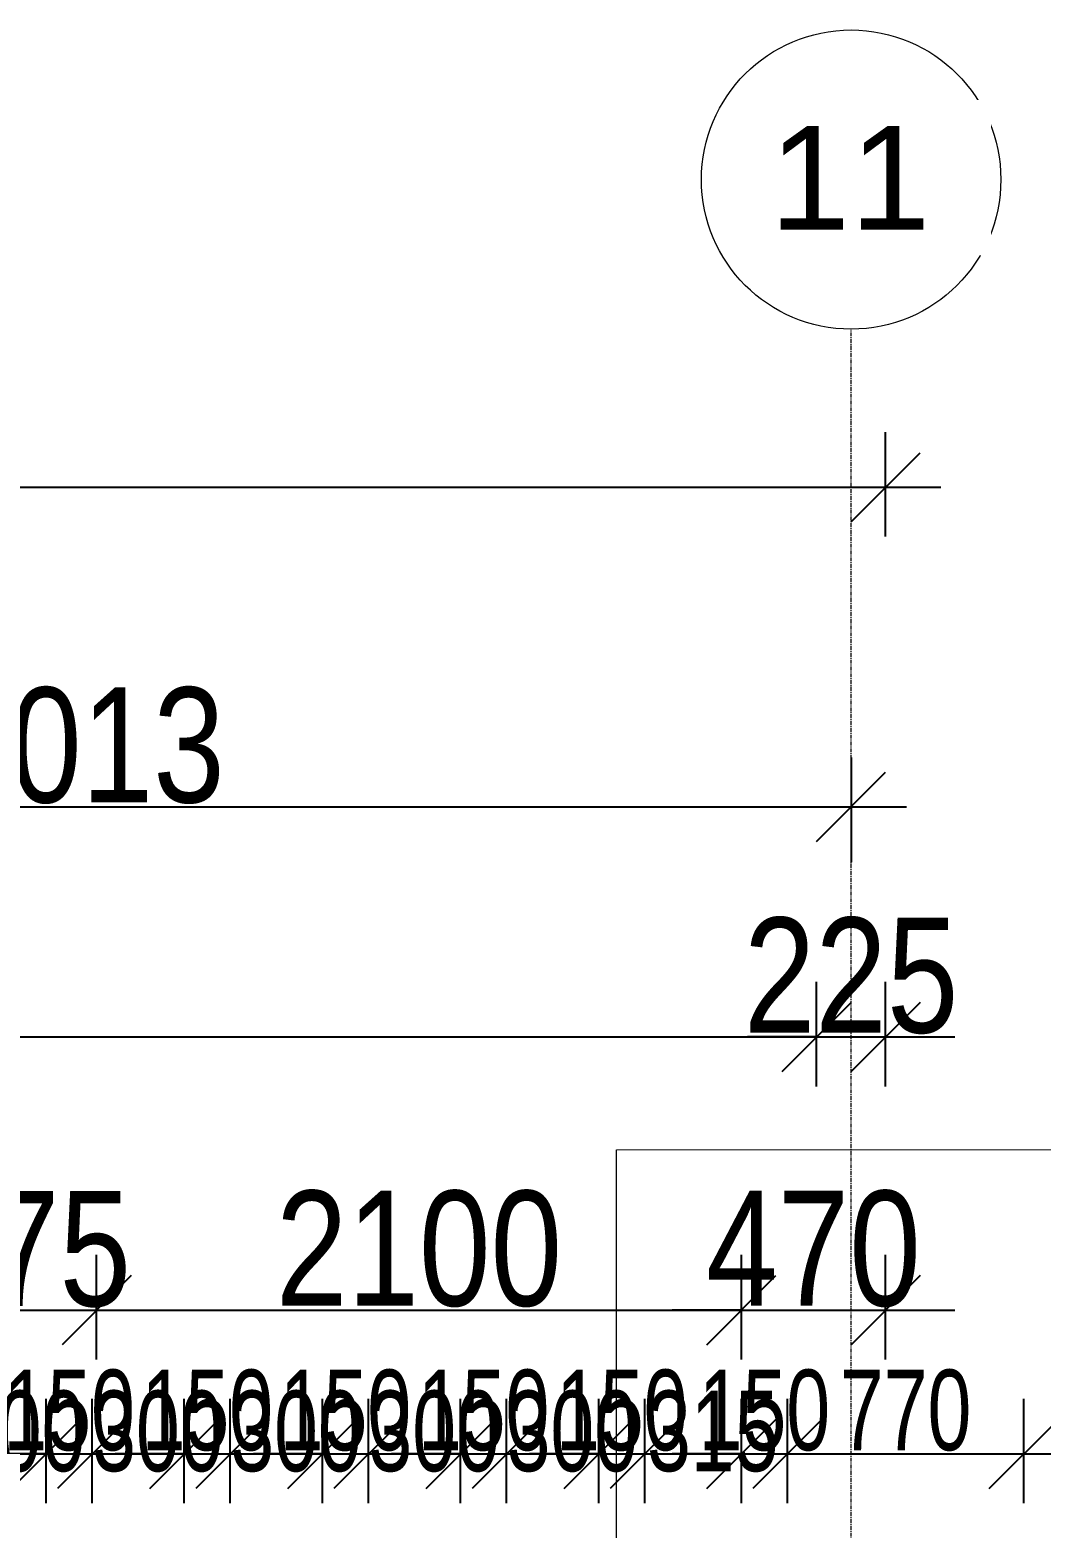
# Model space of a CAD drawing. Header units: millimetres. Extents: x -35190 to 411743, y -233114 to 23872.
# Drawn here: x 285989 to 289282, y 13386 to 18267 of the extents above; entities that cross this region are included whole.
import ezdxf

# ---------------------------------------------------------------- set-up
doc = ezdxf.new("R2010")
doc.units = ezdxf.units.MM
doc.linetypes.add('Grid Line', pattern=[22.225, 12.7, -3.175, 3.175, -3.175])
for name, color, linetype, lineweight in [('A-ANNO-DIMS', 211, 'Continuous', 9), ('G-ANNO-TEXT', 231, 'Continuous', 9), ('S-GRID', 1, 'Continuous', 9), ('S-GRID-IDEN', 1, 'Continuous', 9)]:
    doc.layers.add(name, color=color, linetype=linetype, lineweight=lineweight)
doc.styles.add('Arial_2', font='arial.ttf', dxfattribs={"height": 337.5})
doc.styles.add('Arial_3', font='arial.ttf', dxfattribs={"width": 0.8, "height": 375})
doc.styles.add('Arial_8', font='arial.ttf', dxfattribs={"width": 0.7, "height": 262.5})
doc.dimstyles.new('main_4_5mm', dxfattribs={"dimscale": 304.8, "dimtxt": 382.597275, "dimasz": 0.738189, "dimexe": 0.590551, "dimexo": 0.0625, "dimgap": 0.024606, "dimtad": 1, "dimdec": 0, "dimzin": 0, "dimdsep": 46, "dimtxsty": 'Arial_3', "dimblk1": 'OBLIQUE', "dimblk2": 'OBLIQUE', "dimsah": 1, "dimcen": 0.09, "dimdle": 0.590551, "dimazin": 0, "dimtfac": 1, "dimtdec": 4, "dimtix": 1, "dimtmove": 0, "dimatfit": 3, "dimfxl": 0.590551, "dimfxlon": 1, "dimtvp": 1, "dimtolj": 1, "dimtzin": 0, "dimarcsym": 2})
doc.dimstyles.new('small_3_0mm', dxfattribs={"dimscale": 304.8, "dimtxt": 191.298637, "dimasz": 0.738189, "dimexe": 0.590551, "dimexo": 0.0625, "dimgap": 0.024606, "dimtad": 1, "dimdec": 0, "dimzin": 0, "dimdsep": 46, "dimtxsty": 'Arial_8', "dimblk1": 'OBLIQUE', "dimblk2": 'OBLIQUE', "dimsah": 1, "dimcen": 0.09, "dimdle": 0.590551, "dimazin": 0, "dimtfac": 1, "dimtdec": 4, "dimtix": 1, "dimtmove": 0, "dimatfit": 3, "dimfxl": 0.590551, "dimfxlon": 1, "dimtvp": 1, "dimtolj": 1, "dimtzin": 0, "dimarcsym": 2})
doc.dimstyles.new('small_3_0mm_1', dxfattribs={"dimscale": 304.8, "dimtxt": 191.298637, "dimasz": 0.738189, "dimexe": 0.590551, "dimexo": 0.0625, "dimgap": 0.024606, "dimtad": 1, "dimdec": 0, "dimzin": 0, "dimdsep": 46, "dimtxsty": 'Arial_8', "dimblk1": 'OBLIQUE', "dimblk2": 'OBLIQUE', "dimsah": 1, "dimcen": 0.09, "dimdle": 0.590551, "dimazin": 0, "dimtfac": 1, "dimtdec": 4, "dimtix": 1, "dimtmove": 1, "dimatfit": 3, "dimfxl": 0.590551, "dimfxlon": 1, "dimtvp": 1, "dimtolj": 1, "dimtzin": 0, "dimarcsym": 2})

# ---------------------------------------------------------------- blocks, each defined once
blk = doc.blocks.new('Grid - M_Grid Head - Circle-24584-SECOND FLOOR')
at = {"layer": 'S-GRID-IDEN'}
blk.add_circle((0, 0), 6.5, dxfattribs=at)
blk = doc.blocks.new('_Oblique')
at = {"color": 0, "linetype": 'ByBlock', "lineweight": -2}
blk.add_line((-0.5, -0.5), (0.5, 0.5), dxfattribs=at)
blk = doc.blocks.new('*D5217')
at = {"layer": 'A-ANNO-DIMS', "color": 0, "lineweight": -2, "transparency": 16777216}
for p, q in [((285730.9, 13934.8), (285730.9, 14275.7)), ((286205.9, 13934.8), (286205.9, 14275.7)), ((285730.9, 14095.7), (285505.9, 14095.7)), ((285730.9, 14095.7), (286205.9, 14095.7)), ((286205.9, 14095.7), (286430.9, 14095.7))]:
    blk.add_line(p, q, dxfattribs=at)
at = {"layer": 'Defpoints', "color": 0, "transparency": 16777216}
for p in [(286205.9, 14095.7), (285730.9, 13915.7), (286205.9, 13915.7)]:
    blk.add_point(p, dxfattribs=at)
at = {"layer": 'A-ANNO-DIMS', "color": 0, "lineweight": -2, "transparency": 16777216, "xscale": 224.9999999999999, "yscale": 224.9999999999999, "zscale": 224.9999999999999}
blk.add_blockref('_Oblique', (285730.9, 14095.7), dxfattribs=at)
at = {"layer": 'A-ANNO-DIMS', "color": 0, "lineweight": -2, "transparency": 16777216, "xscale": 224.9999999999999, "yscale": 224.9999999999999, "zscale": 224.9999999999999, "rotation": 180}
blk.add_blockref('_Oblique', (286205.9, 14095.7), dxfattribs=at)
at = {"layer": 'A-ANNO-DIMS', "color": 0, "transparency": 16777216, "insert": (285968.4, 14293.9), "char_height": 375, "width": 826.41, "attachment_point": 5, "style": 'Arial_3'}
blk.add_mtext('\\A1;475', dxfattribs=at)
blk = doc.blocks.new('*D5070')
at = {"layer": 'A-ANNO-DIMS', "color": 0, "lineweight": -2, "transparency": 16777216}
for p, q in [((286205.9, 13934.8), (286205.9, 14275.7)), ((288305.9, 13934.8), (288305.9, 14275.7)), ((286025.9, 14095.7), (288485.9, 14095.7))]:
    blk.add_line(p, q, dxfattribs=at)
at = {"layer": 'Defpoints', "color": 0, "transparency": 16777216}
for p in [(288305.9, 14095.7), (286205.9, 13915.7), (288305.9, 13915.7)]:
    blk.add_point(p, dxfattribs=at)
at = {"layer": 'A-ANNO-DIMS', "color": 0, "lineweight": -2, "transparency": 16777216, "xscale": 224.9999999999999, "yscale": 224.9999999999999, "zscale": 224.9999999999999, "rotation": 180}
blk.add_blockref('_Oblique', (286205.9, 14095.7), dxfattribs=at)
at = {"layer": 'A-ANNO-DIMS', "color": 0, "lineweight": -2, "transparency": 16777216, "xscale": 224.9999999999999, "yscale": 224.9999999999999, "zscale": 224.9999999999999}
blk.add_blockref('_Oblique', (288305.9, 14095.7), dxfattribs=at)
at = {"layer": 'A-ANNO-DIMS', "color": 0, "transparency": 16777216, "insert": (287255.9, 14294.7), "char_height": 375, "width": 1101.88, "attachment_point": 5, "style": 'Arial_3'}
blk.add_mtext('\\A1;2100', dxfattribs=at)
blk = doc.blocks.new('*D5071')
at = {"layer": 'A-ANNO-DIMS', "color": 0, "lineweight": -2, "transparency": 16777216}
for p, q in [((288305.9, 13934.8), (288305.9, 14275.7)), ((288775.9, 13934.8), (288775.9, 14275.7)), ((288305.9, 14095.7), (288080.9, 14095.7)), ((288305.9, 14095.7), (288775.9, 14095.7)), ((288775.9, 14095.7), (289000.9, 14095.7))]:
    blk.add_line(p, q, dxfattribs=at)
at = {"layer": 'Defpoints', "color": 0, "transparency": 16777216}
for p in [(288775.9, 14095.7), (288305.9, 13915.7), (288775.9, 13915.7)]:
    blk.add_point(p, dxfattribs=at)
at = {"layer": 'A-ANNO-DIMS', "color": 0, "lineweight": -2, "transparency": 16777216, "xscale": 224.9999999999999, "yscale": 224.9999999999999, "zscale": 224.9999999999999}
blk.add_blockref('_Oblique', (288305.9, 14095.7), dxfattribs=at)
at = {"layer": 'A-ANNO-DIMS', "color": 0, "lineweight": -2, "transparency": 16777216, "xscale": 224.9999999999999, "yscale": 224.9999999999999, "zscale": 224.9999999999999, "rotation": 180}
blk.add_blockref('_Oblique', (288775.9, 14095.7), dxfattribs=at)
at = {"layer": 'A-ANNO-DIMS', "color": 0, "transparency": 16777216, "insert": (288540.9, 14294.7), "char_height": 375, "width": 826.41, "attachment_point": 5, "style": 'Arial_3'}
blk.add_mtext('\\A1;470', dxfattribs=at)
blk = doc.blocks.new('*D5079')
at = {"layer": 'A-ANNO-DIMS', "color": 0, "lineweight": -2, "transparency": 16777216}
for p, q in [((278750.9, 14824.9), (278750.9, 15165.9)), ((288550.9, 14824.9), (288550.9, 15165.9)), ((278570.9, 14985.9), (288730.9, 14985.9))]:
    blk.add_line(p, q, dxfattribs=at)
at = {"layer": 'Defpoints', "color": 0, "transparency": 16777216}
for p in [(288550.9, 14985.9), (278750.9, 14805.9), (288550.9, 14805.9)]:
    blk.add_point(p, dxfattribs=at)
at = {"layer": 'A-ANNO-DIMS', "color": 0, "lineweight": -2, "transparency": 16777216, "xscale": 224.9999999999999, "yscale": 224.9999999999999, "zscale": 224.9999999999999, "rotation": 180}
blk.add_blockref('_Oblique', (278750.9, 14985.9), dxfattribs=at)
at = {"layer": 'A-ANNO-DIMS', "color": 0, "lineweight": -2, "transparency": 16777216, "xscale": 224.9999999999999, "yscale": 224.9999999999999, "zscale": 224.9999999999999}
blk.add_blockref('_Oblique', (288550.9, 14985.9), dxfattribs=at)
at = {"layer": 'A-ANNO-DIMS', "color": 0, "transparency": 16777216, "insert": (283650.9, 15184.8), "char_height": 375, "width": 1101.88, "attachment_point": 5, "style": 'Arial_3'}
blk.add_mtext('\\A1;9800', dxfattribs=at)
blk = doc.blocks.new('*D5080')
at = {"layer": 'A-ANNO-DIMS', "color": 0, "lineweight": -2, "transparency": 16777216}
for p, q in [((288550.9, 14824.9), (288550.9, 15165.9)), ((288775.9, 14824.9), (288775.9, 15165.9)), ((288550.9, 14985.9), (288325.9, 14985.9)), ((288550.9, 14985.9), (288775.9, 14985.9)), ((288775.9, 14985.9), (289000.9, 14985.9))]:
    blk.add_line(p, q, dxfattribs=at)
at = {"layer": 'Defpoints', "color": 0, "transparency": 16777216}
for p in [(288775.9, 14985.9), (288550.9, 14805.9), (288775.9, 14805.9)]:
    blk.add_point(p, dxfattribs=at)
at = {"layer": 'A-ANNO-DIMS', "color": 0, "lineweight": -2, "transparency": 16777216, "xscale": 224.9999999999999, "yscale": 224.9999999999999, "zscale": 224.9999999999999}
blk.add_blockref('_Oblique', (288550.9, 14985.9), dxfattribs=at)
at = {"layer": 'A-ANNO-DIMS', "color": 0, "lineweight": -2, "transparency": 16777216, "xscale": 224.9999999999999, "yscale": 224.9999999999999, "zscale": 224.9999999999999, "rotation": 180}
blk.add_blockref('_Oblique', (288775.9, 14985.9), dxfattribs=at)
at = {"layer": 'A-ANNO-DIMS', "color": 0, "transparency": 16777216, "insert": (288663.4, 15184.8), "char_height": 375, "width": 826.41, "attachment_point": 5, "style": 'Arial_3'}
blk.add_mtext('\\A1;225', dxfattribs=at)
blk = doc.blocks.new('*D5090')
at = {"layer": 'A-ANNO-DIMS', "color": 0, "lineweight": -2, "transparency": 16777216}
for p, q in [((283650.9, 15896.8), (283650.9, 15555.9)), ((288663.4, 15896.8), (288663.4, 15555.9)), ((283470.9, 15735.9), (288843.4, 15735.9))]:
    blk.add_line(p, q, dxfattribs=at)
at = {"layer": 'Defpoints', "color": 0, "transparency": 16777216}
for p in [(283650.9, 15915.9), (288663.4, 15915.9), (288663.4, 15735.9)]:
    blk.add_point(p, dxfattribs=at)
at = {"layer": 'A-ANNO-DIMS', "color": 0, "lineweight": -2, "transparency": 16777216, "xscale": 224.9999999999999, "yscale": 224.9999999999999, "zscale": 224.9999999999999, "rotation": 180}
blk.add_blockref('_Oblique', (283650.9, 15735.9), dxfattribs=at)
at = {"layer": 'A-ANNO-DIMS', "color": 0, "lineweight": -2, "transparency": 16777216, "xscale": 224.9999999999999, "yscale": 224.9999999999999, "zscale": 224.9999999999999}
blk.add_blockref('_Oblique', (288663.4, 15735.9), dxfattribs=at)
at = {"layer": 'A-ANNO-DIMS', "color": 0, "transparency": 16777216, "insert": (286157.1, 15934.9), "char_height": 375, "width": 1101.88, "attachment_point": 5, "style": 'Arial_3'}
blk.add_mtext('\\A1;5013', dxfattribs=at)
blk = doc.blocks.new('*D5091')
at = {"layer": 'A-ANNO-DIMS', "color": 0, "lineweight": -2, "transparency": 16777216}
for p, q in [((236500.9, 16616.3), (236500.9, 16957.3)), ((288775.9, 16616.3), (288775.9, 16957.3)), ((236320.9, 16777.3), (288955.9, 16777.3))]:
    blk.add_line(p, q, dxfattribs=at)
at = {"layer": 'Defpoints', "color": 0, "transparency": 16777216}
for p in [(288775.9, 16777.3), (236500.9, 16597.3), (288775.9, 16597.3)]:
    blk.add_point(p, dxfattribs=at)
at = {"layer": 'A-ANNO-DIMS', "color": 0, "lineweight": -2, "transparency": 16777216, "xscale": 224.9999999999999, "yscale": 224.9999999999999, "zscale": 224.9999999999999, "rotation": 180}
blk.add_blockref('_Oblique', (236500.9, 16777.3), dxfattribs=at)
at = {"layer": 'A-ANNO-DIMS', "color": 0, "lineweight": -2, "transparency": 16777216, "xscale": 224.9999999999999, "yscale": 224.9999999999999, "zscale": 224.9999999999999}
blk.add_blockref('_Oblique', (288775.9, 16777.3), dxfattribs=at)
at = {"layer": 'A-ANNO-DIMS', "color": 0, "transparency": 16777216, "insert": (262638.4, 16976.3), "char_height": 375, "width": 1377.35, "attachment_point": 5, "style": 'Arial_3'}
blk.add_mtext('\\A1;52275', dxfattribs=at)
blk = doc.blocks.new('*D5683')
at = {"layer": 'A-ANNO-DIMS', "color": 0, "lineweight": -2, "transparency": 16777216}
for p, q in [((285741.3, 13466.3), (285741.3, 13807.2)), ((286041.3, 13466.3), (286041.3, 13807.2)), ((285561.3, 13627.2), (286221.3, 13627.2))]:
    blk.add_line(p, q, dxfattribs=at)
at = {"layer": 'Defpoints', "color": 0, "transparency": 16777216}
for p in [(286041.3, 13627.2), (285741.3, 13447.2), (286041.3, 13447.2)]:
    blk.add_point(p, dxfattribs=at)
at = {"layer": 'A-ANNO-DIMS', "color": 0, "lineweight": -2, "transparency": 16777216, "xscale": 224.9999999999999, "yscale": 224.9999999999999, "zscale": 224.9999999999999, "rotation": 180}
blk.add_blockref('_Oblique', (285741.3, 13627.2), dxfattribs=at)
at = {"layer": 'A-ANNO-DIMS', "color": 0, "lineweight": -2, "transparency": 16777216, "xscale": 224.9999999999999, "yscale": 224.9999999999999, "zscale": 224.9999999999999}
blk.add_blockref('_Oblique', (286041.3, 13627.2), dxfattribs=at)
at = {"layer": 'A-ANNO-DIMS', "color": 0, "transparency": 16777216, "insert": (285741.2, 13833.5), "char_height": 262.5, "width": 360.23, "attachment_point": 1, "line_spacing_factor": 0.941778, "style": 'Arial_8'}
blk.add_mtext('\\A1;300', dxfattribs=at)
blk = doc.blocks.new('*D5684')
at = {"layer": 'A-ANNO-DIMS', "color": 0, "lineweight": -2, "transparency": 16777216}
for p, q in [((286041.3, 13466.3), (286041.3, 13807.2)), ((286191.3, 13466.3), (286191.3, 13807.2)), ((286041.3, 13627.2), (285816.3, 13627.2)), ((286041.3, 13627.2), (286191.3, 13627.2)), ((286191.3, 13627.2), (286416.3, 13627.2))]:
    blk.add_line(p, q, dxfattribs=at)
at = {"layer": 'Defpoints', "color": 0, "transparency": 16777216}
for p in [(286191.3, 13627.2), (286041.3, 13447.2), (286191.3, 13447.2)]:
    blk.add_point(p, dxfattribs=at)
at = {"layer": 'A-ANNO-DIMS', "color": 0, "lineweight": -2, "transparency": 16777216, "xscale": 224.9999999999999, "yscale": 224.9999999999999, "zscale": 224.9999999999999}
blk.add_blockref('_Oblique', (286041.3, 13627.2), dxfattribs=at)
at = {"layer": 'A-ANNO-DIMS', "color": 0, "lineweight": -2, "transparency": 16777216, "xscale": 224.9999999999999, "yscale": 224.9999999999999, "zscale": 224.9999999999999, "rotation": 180}
blk.add_blockref('_Oblique', (286191.3, 13627.2), dxfattribs=at)
at = {"layer": 'A-ANNO-DIMS', "color": 0, "transparency": 16777216, "insert": (286116.3, 13768.7), "char_height": 262.5, "width": 360.23, "attachment_point": 5, "style": 'Arial_8'}
blk.add_mtext('\\A1;150', dxfattribs=at)
blk = doc.blocks.new('*D5685')
at = {"layer": 'A-ANNO-DIMS', "color": 0, "lineweight": -2, "transparency": 16777216}
for p, q in [((286191.3, 13466.3), (286191.3, 13807.2)), ((286491.3, 13466.3), (286491.3, 13807.2)), ((286011.3, 13627.2), (286671.3, 13627.2))]:
    blk.add_line(p, q, dxfattribs=at)
at = {"layer": 'Defpoints', "color": 0, "transparency": 16777216}
for p in [(286491.3, 13627.2), (286191.3, 13447.2), (286491.3, 13447.2)]:
    blk.add_point(p, dxfattribs=at)
at = {"layer": 'A-ANNO-DIMS', "color": 0, "lineweight": -2, "transparency": 16777216, "xscale": 224.9999999999999, "yscale": 224.9999999999999, "zscale": 224.9999999999999, "rotation": 180}
blk.add_blockref('_Oblique', (286191.3, 13627.2), dxfattribs=at)
at = {"layer": 'A-ANNO-DIMS', "color": 0, "lineweight": -2, "transparency": 16777216, "xscale": 224.9999999999999, "yscale": 224.9999999999999, "zscale": 224.9999999999999}
blk.add_blockref('_Oblique', (286491.3, 13627.2), dxfattribs=at)
at = {"layer": 'A-ANNO-DIMS', "color": 0, "transparency": 16777216, "insert": (286191.2, 13833.5), "char_height": 262.5, "width": 360.23, "attachment_point": 1, "line_spacing_factor": 0.941778, "style": 'Arial_8'}
blk.add_mtext('\\A1;300', dxfattribs=at)
blk = doc.blocks.new('*D5686')
at = {"layer": 'A-ANNO-DIMS', "color": 0, "lineweight": -2, "transparency": 16777216}
for p, q in [((286491.3, 13466.3), (286491.3, 13807.2)), ((286641.3, 13466.3), (286641.3, 13807.2)), ((286491.3, 13627.2), (286266.3, 13627.2)), ((286491.3, 13627.2), (286641.3, 13627.2)), ((286641.3, 13627.2), (286866.3, 13627.2))]:
    blk.add_line(p, q, dxfattribs=at)
at = {"layer": 'Defpoints', "color": 0, "transparency": 16777216}
for p in [(286641.3, 13627.2), (286491.3, 13447.2), (286641.3, 13447.2)]:
    blk.add_point(p, dxfattribs=at)
at = {"layer": 'A-ANNO-DIMS', "color": 0, "lineweight": -2, "transparency": 16777216, "xscale": 224.9999999999999, "yscale": 224.9999999999999, "zscale": 224.9999999999999}
blk.add_blockref('_Oblique', (286491.3, 13627.2), dxfattribs=at)
at = {"layer": 'A-ANNO-DIMS', "color": 0, "lineweight": -2, "transparency": 16777216, "xscale": 224.9999999999999, "yscale": 224.9999999999999, "zscale": 224.9999999999999, "rotation": 180}
blk.add_blockref('_Oblique', (286641.3, 13627.2), dxfattribs=at)
at = {"layer": 'A-ANNO-DIMS', "color": 0, "transparency": 16777216, "insert": (286566.3, 13768.7), "char_height": 262.5, "width": 360.23, "attachment_point": 5, "style": 'Arial_8'}
blk.add_mtext('\\A1;150', dxfattribs=at)
blk = doc.blocks.new('*D5687')
at = {"layer": 'A-ANNO-DIMS', "color": 0, "lineweight": -2, "transparency": 16777216}
for p, q in [((286641.3, 13466.3), (286641.3, 13807.2)), ((286941.3, 13466.3), (286941.3, 13807.2)), ((286461.3, 13627.2), (287121.3, 13627.2))]:
    blk.add_line(p, q, dxfattribs=at)
at = {"layer": 'Defpoints', "color": 0, "transparency": 16777216}
for p in [(286941.3, 13627.2), (286641.3, 13447.2), (286941.3, 13447.2)]:
    blk.add_point(p, dxfattribs=at)
at = {"layer": 'A-ANNO-DIMS', "color": 0, "lineweight": -2, "transparency": 16777216, "xscale": 224.9999999999999, "yscale": 224.9999999999999, "zscale": 224.9999999999999, "rotation": 180}
blk.add_blockref('_Oblique', (286641.3, 13627.2), dxfattribs=at)
at = {"layer": 'A-ANNO-DIMS', "color": 0, "lineweight": -2, "transparency": 16777216, "xscale": 224.9999999999999, "yscale": 224.9999999999999, "zscale": 224.9999999999999}
blk.add_blockref('_Oblique', (286941.3, 13627.2), dxfattribs=at)
at = {"layer": 'A-ANNO-DIMS', "color": 0, "transparency": 16777216, "insert": (286641.2, 13833.5), "char_height": 262.5, "width": 360.23, "attachment_point": 1, "line_spacing_factor": 0.941778, "style": 'Arial_8'}
blk.add_mtext('\\A1;300', dxfattribs=at)
blk = doc.blocks.new('*D5688')
at = {"layer": 'A-ANNO-DIMS', "color": 0, "lineweight": -2, "transparency": 16777216}
for p, q in [((286941.3, 13466.3), (286941.3, 13807.2)), ((287091.3, 13466.3), (287091.3, 13807.2)), ((286941.3, 13627.2), (286716.3, 13627.2)), ((286941.3, 13627.2), (287091.3, 13627.2)), ((287091.3, 13627.2), (287316.3, 13627.2))]:
    blk.add_line(p, q, dxfattribs=at)
at = {"layer": 'Defpoints', "color": 0, "transparency": 16777216}
for p in [(287091.3, 13627.2), (286941.3, 13447.2), (287091.3, 13447.2)]:
    blk.add_point(p, dxfattribs=at)
at = {"layer": 'A-ANNO-DIMS', "color": 0, "lineweight": -2, "transparency": 16777216, "xscale": 224.9999999999999, "yscale": 224.9999999999999, "zscale": 224.9999999999999}
blk.add_blockref('_Oblique', (286941.3, 13627.2), dxfattribs=at)
at = {"layer": 'A-ANNO-DIMS', "color": 0, "lineweight": -2, "transparency": 16777216, "xscale": 224.9999999999999, "yscale": 224.9999999999999, "zscale": 224.9999999999999, "rotation": 180}
blk.add_blockref('_Oblique', (287091.3, 13627.2), dxfattribs=at)
at = {"layer": 'A-ANNO-DIMS', "color": 0, "transparency": 16777216, "insert": (287016.3, 13768.7), "char_height": 262.5, "width": 360.23, "attachment_point": 5, "style": 'Arial_8'}
blk.add_mtext('\\A1;150', dxfattribs=at)
blk = doc.blocks.new('*D5689')
at = {"layer": 'A-ANNO-DIMS', "color": 0, "lineweight": -2, "transparency": 16777216}
for p, q in [((287091.3, 13466.3), (287091.3, 13807.2)), ((287391.3, 13466.3), (287391.3, 13807.2)), ((286911.3, 13627.2), (287571.3, 13627.2))]:
    blk.add_line(p, q, dxfattribs=at)
at = {"layer": 'Defpoints', "color": 0, "transparency": 16777216}
for p in [(287391.3, 13627.2), (287091.3, 13447.2), (287391.3, 13447.2)]:
    blk.add_point(p, dxfattribs=at)
at = {"layer": 'A-ANNO-DIMS', "color": 0, "lineweight": -2, "transparency": 16777216, "xscale": 224.9999999999999, "yscale": 224.9999999999999, "zscale": 224.9999999999999, "rotation": 180}
blk.add_blockref('_Oblique', (287091.3, 13627.2), dxfattribs=at)
at = {"layer": 'A-ANNO-DIMS', "color": 0, "lineweight": -2, "transparency": 16777216, "xscale": 224.9999999999999, "yscale": 224.9999999999999, "zscale": 224.9999999999999}
blk.add_blockref('_Oblique', (287391.3, 13627.2), dxfattribs=at)
at = {"layer": 'A-ANNO-DIMS', "color": 0, "transparency": 16777216, "insert": (287091.2, 13833.5), "char_height": 262.5, "width": 360.23, "attachment_point": 1, "line_spacing_factor": 0.941778, "style": 'Arial_8'}
blk.add_mtext('\\A1;300', dxfattribs=at)
blk = doc.blocks.new('*D5690')
at = {"layer": 'A-ANNO-DIMS', "color": 0, "lineweight": -2, "transparency": 16777216}
for p, q in [((287391.3, 13466.3), (287391.3, 13807.2)), ((287541.3, 13466.3), (287541.3, 13807.2)), ((287391.3, 13627.2), (287166.3, 13627.2)), ((287391.3, 13627.2), (287541.3, 13627.2)), ((287541.3, 13627.2), (287766.3, 13627.2))]:
    blk.add_line(p, q, dxfattribs=at)
at = {"layer": 'Defpoints', "color": 0, "transparency": 16777216}
for p in [(287541.3, 13627.2), (287391.3, 13447.2), (287541.3, 13447.2)]:
    blk.add_point(p, dxfattribs=at)
at = {"layer": 'A-ANNO-DIMS', "color": 0, "lineweight": -2, "transparency": 16777216, "xscale": 224.9999999999999, "yscale": 224.9999999999999, "zscale": 224.9999999999999}
blk.add_blockref('_Oblique', (287391.3, 13627.2), dxfattribs=at)
at = {"layer": 'A-ANNO-DIMS', "color": 0, "lineweight": -2, "transparency": 16777216, "xscale": 224.9999999999999, "yscale": 224.9999999999999, "zscale": 224.9999999999999, "rotation": 180}
blk.add_blockref('_Oblique', (287541.3, 13627.2), dxfattribs=at)
at = {"layer": 'A-ANNO-DIMS', "color": 0, "transparency": 16777216, "insert": (287466.3, 13768.7), "char_height": 262.5, "width": 360.23, "attachment_point": 5, "style": 'Arial_8'}
blk.add_mtext('\\A1;150', dxfattribs=at)
blk = doc.blocks.new('*D5691')
at = {"layer": 'A-ANNO-DIMS', "color": 0, "lineweight": -2, "transparency": 16777216}
for p, q in [((287541.3, 13466.3), (287541.3, 13807.2)), ((287841.3, 13466.3), (287841.3, 13807.2)), ((287361.3, 13627.2), (288021.3, 13627.2))]:
    blk.add_line(p, q, dxfattribs=at)
at = {"layer": 'Defpoints', "color": 0, "transparency": 16777216}
for p in [(287841.3, 13627.2), (287541.3, 13447.2), (287841.3, 13447.2)]:
    blk.add_point(p, dxfattribs=at)
at = {"layer": 'A-ANNO-DIMS', "color": 0, "lineweight": -2, "transparency": 16777216, "xscale": 224.9999999999999, "yscale": 224.9999999999999, "zscale": 224.9999999999999, "rotation": 180}
blk.add_blockref('_Oblique', (287541.3, 13627.2), dxfattribs=at)
at = {"layer": 'A-ANNO-DIMS', "color": 0, "lineweight": -2, "transparency": 16777216, "xscale": 224.9999999999999, "yscale": 224.9999999999999, "zscale": 224.9999999999999}
blk.add_blockref('_Oblique', (287841.3, 13627.2), dxfattribs=at)
at = {"layer": 'A-ANNO-DIMS', "color": 0, "transparency": 16777216, "insert": (287541.2, 13833.5), "char_height": 262.5, "width": 360.23, "attachment_point": 1, "line_spacing_factor": 0.941778, "style": 'Arial_8'}
blk.add_mtext('\\A1;300', dxfattribs=at)
blk = doc.blocks.new('*D5692')
at = {"layer": 'A-ANNO-DIMS', "color": 0, "lineweight": -2, "transparency": 16777216}
for p, q in [((287841.3, 13466.3), (287841.3, 13807.2)), ((287991.3, 13466.3), (287991.3, 13807.2)), ((287841.3, 13627.2), (287616.3, 13627.2)), ((287841.3, 13627.2), (287991.3, 13627.2)), ((287991.3, 13627.2), (288216.3, 13627.2))]:
    blk.add_line(p, q, dxfattribs=at)
at = {"layer": 'Defpoints', "color": 0, "transparency": 16777216}
for p in [(287991.3, 13627.2), (287841.3, 13447.2), (287991.3, 13447.2)]:
    blk.add_point(p, dxfattribs=at)
at = {"layer": 'A-ANNO-DIMS', "color": 0, "lineweight": -2, "transparency": 16777216, "xscale": 224.9999999999999, "yscale": 224.9999999999999, "zscale": 224.9999999999999}
blk.add_blockref('_Oblique', (287841.3, 13627.2), dxfattribs=at)
at = {"layer": 'A-ANNO-DIMS', "color": 0, "lineweight": -2, "transparency": 16777216, "xscale": 224.9999999999999, "yscale": 224.9999999999999, "zscale": 224.9999999999999, "rotation": 180}
blk.add_blockref('_Oblique', (287991.3, 13627.2), dxfattribs=at)
at = {"layer": 'A-ANNO-DIMS', "color": 0, "transparency": 16777216, "insert": (287916.3, 13768.7), "char_height": 262.5, "width": 360.23, "attachment_point": 5, "style": 'Arial_8'}
blk.add_mtext('\\A1;150', dxfattribs=at)
blk = doc.blocks.new('*D5693')
at = {"layer": 'A-ANNO-DIMS', "color": 0, "lineweight": -2, "transparency": 16777216}
for p, q in [((287991.3, 13466.3), (287991.3, 13807.2)), ((288305.9, 13466.3), (288305.9, 13807.2)), ((287811.3, 13627.2), (288485.9, 13627.2))]:
    blk.add_line(p, q, dxfattribs=at)
at = {"layer": 'Defpoints', "color": 0, "transparency": 16777216}
for p in [(288305.9, 13627.2), (287991.3, 13447.2), (288305.9, 13447.2)]:
    blk.add_point(p, dxfattribs=at)
at = {"layer": 'A-ANNO-DIMS', "color": 0, "lineweight": -2, "transparency": 16777216, "xscale": 224.9999999999999, "yscale": 224.9999999999999, "zscale": 224.9999999999999, "rotation": 180}
blk.add_blockref('_Oblique', (287991.3, 13627.2), dxfattribs=at)
at = {"layer": 'A-ANNO-DIMS', "color": 0, "lineweight": -2, "transparency": 16777216, "xscale": 224.9999999999999, "yscale": 224.9999999999999, "zscale": 224.9999999999999}
blk.add_blockref('_Oblique', (288305.9, 13627.2), dxfattribs=at)
at = {"layer": 'A-ANNO-DIMS', "color": 0, "transparency": 16777216, "insert": (287998.5, 13833.5), "char_height": 262.5, "width": 360.23, "attachment_point": 1, "line_spacing_factor": 0.941778, "style": 'Arial_8'}
blk.add_mtext('\\A1;315', dxfattribs=at)
blk = doc.blocks.new('*D5694')
at = {"layer": 'A-ANNO-DIMS', "color": 0, "lineweight": -2, "transparency": 16777216}
for p, q in [((288305.9, 13466.3), (288305.9, 13807.2)), ((288455.9, 13466.3), (288455.9, 13807.2)), ((288305.9, 13627.2), (288080.9, 13627.2)), ((288305.9, 13627.2), (288455.9, 13627.2)), ((288455.9, 13627.2), (288680.9, 13627.2))]:
    blk.add_line(p, q, dxfattribs=at)
at = {"layer": 'Defpoints', "color": 0, "transparency": 16777216}
for p in [(288455.9, 13627.2), (288305.9, 13447.2), (288455.9, 13447.2)]:
    blk.add_point(p, dxfattribs=at)
at = {"layer": 'A-ANNO-DIMS', "color": 0, "lineweight": -2, "transparency": 16777216, "xscale": 224.9999999999999, "yscale": 224.9999999999999, "zscale": 224.9999999999999}
blk.add_blockref('_Oblique', (288305.9, 13627.2), dxfattribs=at)
at = {"layer": 'A-ANNO-DIMS', "color": 0, "lineweight": -2, "transparency": 16777216, "xscale": 224.9999999999999, "yscale": 224.9999999999999, "zscale": 224.9999999999999, "rotation": 180}
blk.add_blockref('_Oblique', (288455.9, 13627.2), dxfattribs=at)
at = {"layer": 'A-ANNO-DIMS', "color": 0, "transparency": 16777216, "insert": (288380.9, 13768.7), "char_height": 262.5, "width": 360.23, "attachment_point": 5, "style": 'Arial_8'}
blk.add_mtext('\\A1;150', dxfattribs=at)
blk = doc.blocks.new('*D5695')
at = {"layer": 'A-ANNO-DIMS', "color": 0, "lineweight": -2, "transparency": 16777216}
for p, q in [((288455.9, 13466.3), (288455.9, 13807.2)), ((289225.9, 13466.3), (289225.9, 13807.2)), ((288275.9, 13627.2), (289405.9, 13627.2))]:
    blk.add_line(p, q, dxfattribs=at)
at = {"layer": 'Defpoints', "color": 0, "transparency": 16777216}
for p in [(289225.9, 13627.2), (288455.9, 13447.2), (289225.9, 13447.2)]:
    blk.add_point(p, dxfattribs=at)
at = {"layer": 'A-ANNO-DIMS', "color": 0, "lineweight": -2, "transparency": 16777216, "xscale": 224.9999999999999, "yscale": 224.9999999999999, "zscale": 224.9999999999999, "rotation": 180}
blk.add_blockref('_Oblique', (288455.9, 13627.2), dxfattribs=at)
at = {"layer": 'A-ANNO-DIMS', "color": 0, "lineweight": -2, "transparency": 16777216, "xscale": 224.9999999999999, "yscale": 224.9999999999999, "zscale": 224.9999999999999}
blk.add_blockref('_Oblique', (289225.9, 13627.2), dxfattribs=at)
at = {"layer": 'A-ANNO-DIMS', "color": 0, "transparency": 16777216, "insert": (288840.9, 13768.7), "char_height": 262.5, "width": 360.23, "attachment_point": 5, "style": 'Arial_8'}
blk.add_mtext('\\A1;770', dxfattribs=at)

msp = doc.modelspace()

# ---------------------------------------------------------------- linework, layer by layer
at = {"layer": 'G-ANNO-TEXT', "color": 50}
for p, q in [((287898.8, 14618.6), (291287.6, 14620.8)), ((287898.8, 13099.3), (287898.8, 14618.6))]:
    msp.add_line(p, q, dxfattribs=at)
at = {"layer": 'S-GRID', "linetype": 'Grid Line'}
msp.add_line((288663.4, -24980.3), (288663.4, 17292.4), dxfattribs=at)

# ---------------------------------------------------------------- block references
at = {"layer": 'S-GRID-IDEN', "xscale": 74.99999999999996, "yscale": 74.99999999999996, "zscale": 74.99999999999996}
msp.add_blockref('Grid - M_Grid Head - Circle-24584-SECOND FLOOR', (288663.4, 17779.9), dxfattribs=at)

# ---------------------------------------------------------------- dimensions: what is measured, and where the dimension line sits
at = {"layer": 'A-ANNO-DIMS'}
for base, p1, p2, dimstyle, override, picture, middle in [((288775.9, 16777.3), (236500.9, 16597.3), (288775.9, 16597.3), 'main_4_5mm', {"dimpost": '<>', "dimfxl": 52275}, '*D5091', (262638.4, 16976.3)), ((288663.3786243, 15735.8510319), (283650.8786243, 15915.8510319), (288663.3786243, 15915.8510319), 'main_4_5mm', {"dimpost": '<>', "dimfxl": 5012.5}, '*D5090', (286157.1286243, 15934.9438013)), ((288550.9, 14985.9), (278750.9, 14805.9), (288550.9, 14805.9), 'main_4_5mm', {"dimpost": '<>', "dimfxl": 9800}, '*D5079', (283650.9, 15184.8)), ((288775.9, 14985.9), (288550.9, 14805.9), (288775.9, 14805.9), 'main_4_5mm', {"dimpost": '<>', "dimfxl": 225}, '*D5080', (288663.4, 15184.8)), ((286205.9, 14095.7), (285730.9, 13915.7), (286205.9, 13915.7), 'main_4_5mm', {"dimpost": '<>', "dimfxl": 475}, '*D5217', (285968.4, 14293.9)), ((288305.9, 14095.7), (286205.9, 13915.7), (288305.9, 13915.7), 'main_4_5mm', {"dimpost": '<>', "dimfxl": 2100}, '*D5070', (287255.9, 14294.7)), ((288775.9, 14095.7), (288305.9, 13915.7), (288775.9, 13915.7), 'main_4_5mm', {"dimpost": '<>', "dimfxl": 470}, '*D5071', (288540.9, 14294.7)), ((286191.3, 13627.2), (286041.3, 13447.2), (286191.3, 13447.2), 'small_3_0mm', {"dimpost": '<>', "dimfxl": 150}, '*D5684', (286116.3, 13768.7)), ((286641.3, 13627.2), (286491.3, 13447.2), (286641.3, 13447.2), 'small_3_0mm', {"dimpost": '<>', "dimfxl": 150}, '*D5686', (286566.3, 13768.7)), ((287091.3, 13627.2), (286941.3, 13447.2), (287091.3, 13447.2), 'small_3_0mm', {"dimpost": '<>', "dimfxl": 150}, '*D5688', (287016.3, 13768.7)), ((287541.3, 13627.2), (287391.3, 13447.2), (287541.3, 13447.2), 'small_3_0mm', {"dimpost": '<>', "dimfxl": 150}, '*D5690', (287466.3, 13768.7)), ((287991.3, 13627.2), (287841.3, 13447.2), (287991.3, 13447.2), 'small_3_0mm', {"dimpost": '<>', "dimfxl": 150}, '*D5692', (287916.3, 13768.7)), ((288455.9, 13627.2), (288305.9, 13447.2), (288455.9, 13447.2), 'small_3_0mm', {"dimpost": '<>', "dimfxl": 150}, '*D5694', (288380.9, 13768.7)), ((289225.9, 13627.2), (288455.9, 13447.2), (289225.9, 13447.2), 'small_3_0mm', {"dimpost": '<>', "dimfxl": 770}, '*D5695', (288840.9, 13768.7))]:
    dim = msp.add_linear_dim(base=base, p1=p1, p2=p2, dimstyle=dimstyle, override=override, dxfattribs=at)
    dim.commit()
    dim.dimension.update_dxf_attribs({"geometry": picture, "text_midpoint": middle})
for base, p1, p2, override, picture, middle in [((286041.3, 13627.2), (285741.3, 13447.2), (286041.3, 13447.2), {"dimpost": '<>', "dimfxl": 300}, '*D5683', (285921.3, 13476)), ((286491.3, 13627.2), (286191.3, 13447.2), (286491.3, 13447.2), {"dimpost": '<>', "dimfxl": 300}, '*D5685', (286371.3, 13476)), ((286941.3, 13627.2), (286641.3, 13447.2), (286941.3, 13447.2), {"dimpost": '<>', "dimfxl": 300}, '*D5687', (286821.3, 13476)), ((287391.3, 13627.2), (287091.3, 13447.2), (287391.3, 13447.2), {"dimpost": '<>', "dimfxl": 300}, '*D5689', (287271.3, 13476)), ((287841.3, 13627.2), (287541.3, 13447.2), (287841.3, 13447.2), {"dimpost": '<>', "dimfxl": 300}, '*D5691', (287721.3, 13476)), ((288305.9, 13627.2), (287991.3, 13447.2), (288305.9, 13447.2), {"dimpost": '<>', "dimfxl": 314.609104}, '*D5693', (288178.6, 13476))]:
    dim = msp.add_linear_dim(base=base, p1=p1, p2=p2, dimstyle='small_3_0mm_1', override=override, dxfattribs=at)
    dim.commit()
    dim.dimension.update_dxf_attribs({"geometry": picture, "text_midpoint": middle, "dimtype": 160})

# ---------------------------------------------------------------- next in the draw order: texts
at = {"layer": 'S-GRID-IDEN', "insert": (288397.8, 17954.4), "char_height": 337.5, "width": 637.342, "attachment_point": 1, "style": 'Arial_2', "bg_fill": 3, "box_fill_scale": 1.25, "bg_fill_color": 256, "bg_fill_true_color": 13158600, "bg_fill_transparency": 0}
msp.add_mtext('11', dxfattribs=at)

doc.saveas('drawing.dxf')
